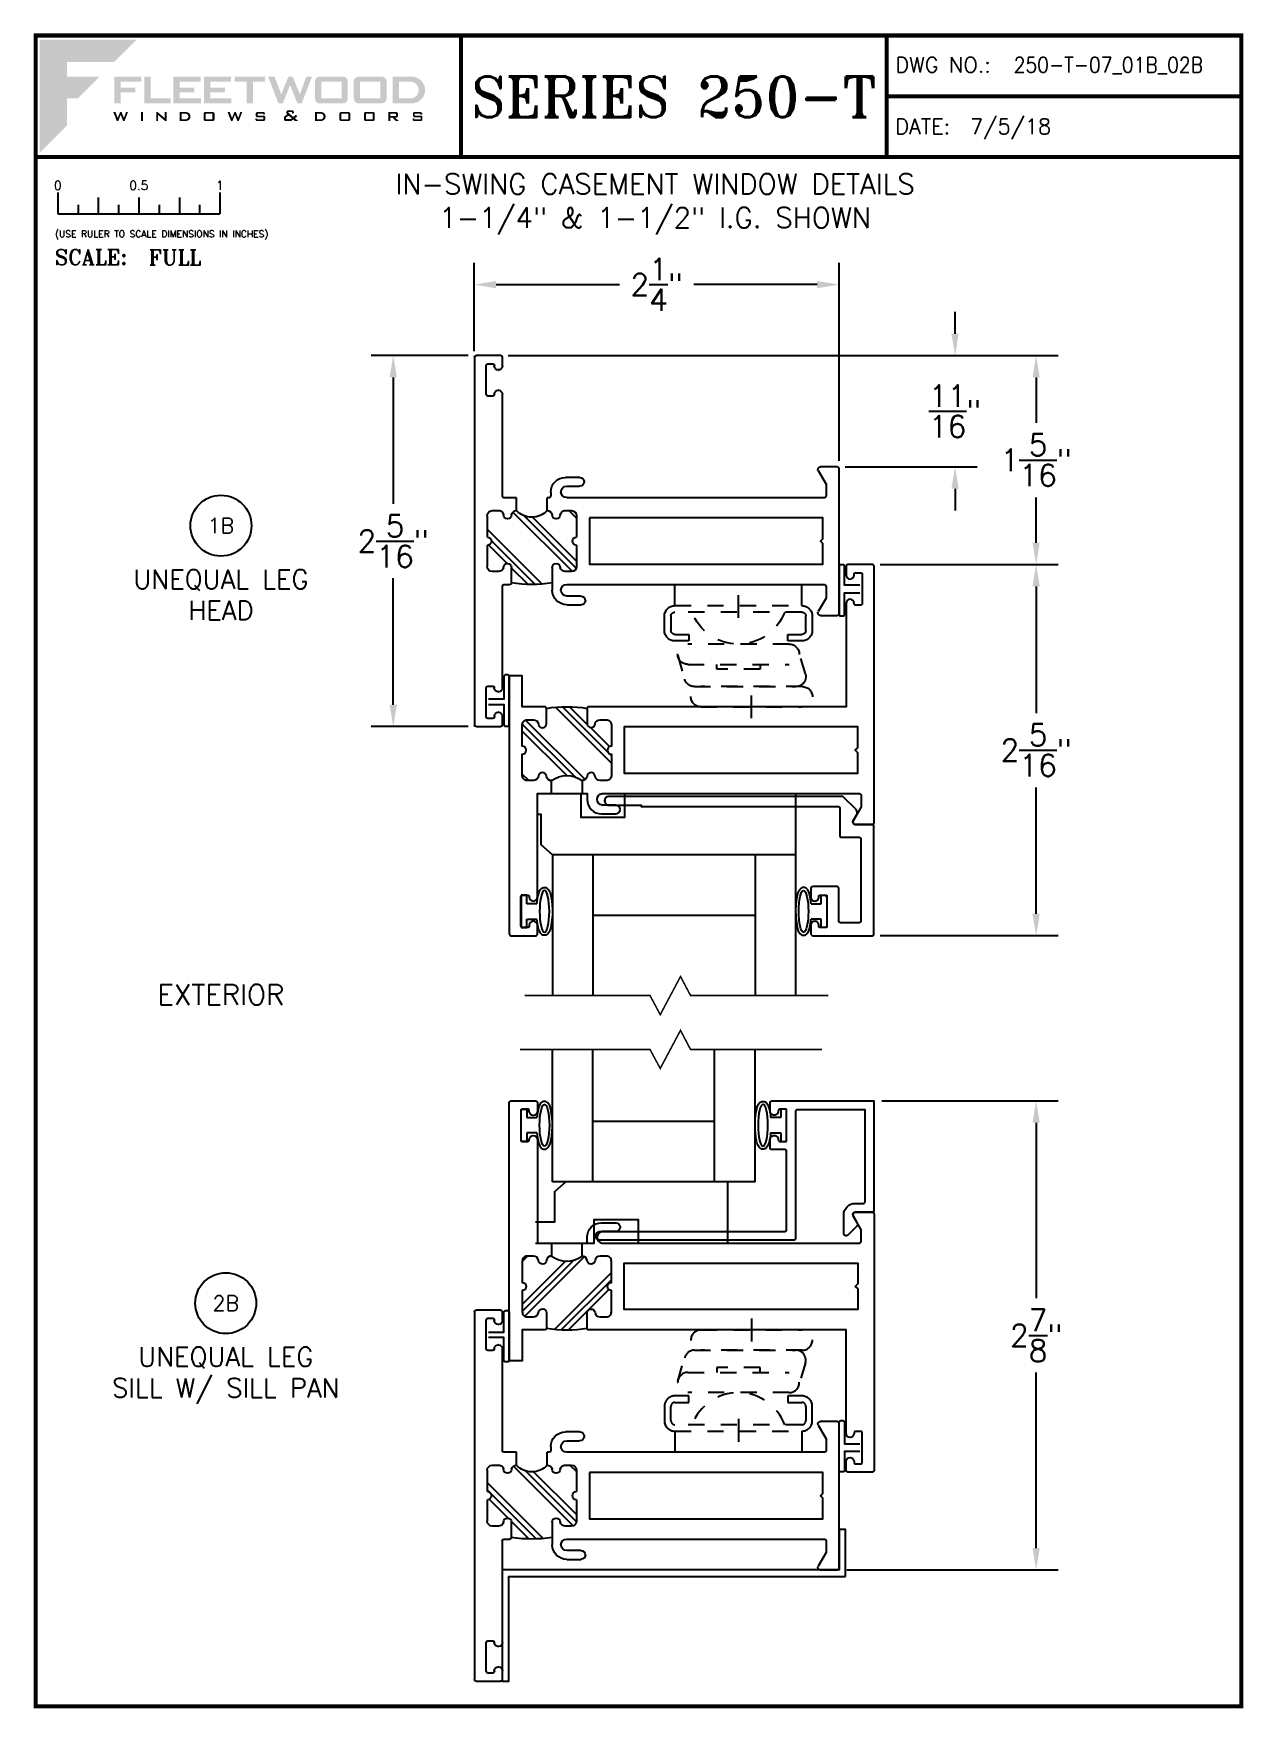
# Paper-space layout 'DETAIL 1B & 2B' of a CAD drawing. Extents: x 0.3 to 7.8, y 0.1 to 10.4.
# The model-space entities are those that its viewports show. They can reach past a viewport. Long polylines and large blocks are cut down to what shows.
import ezdxf
from ezdxf.enums import TextEntityAlignment as Align

# ---------------------------------------------------------------- set-up
doc = ezdxf.new("R2010")
doc.units = 0
doc.header["$LTSCALE"] = 0.25
doc.header["$MEASUREMENT"] = 0
doc.linetypes.add('HIDDEN', pattern=[0.375, 0.25, -0.125])
doc.layers.get('0').update_dxf_attribs({"linetype": 'CONTINUOUS'})
doc.layers.get('DEFPOINTS').update_dxf_attribs({"linetype": 'CONTINUOUS'})
for name, color, linetype in [('DIM', 7, 'CONTINUOUS'), ('FRAME', 1, 'CONTINUOUS'), ('GLASS', 7, 'CONTINUOUS'), ('MISC', 7, 'CONTINUOUS'), ('TEXT', 7, 'CONTINUOUS'), ('VENT', 5, 'CONTINUOUS')]:
    doc.layers.add(name, color=color, linetype=linetype)
doc.layers.add('VP', color=40, linetype='CONTINUOUS', plot=False)
doc.layers.get('VP').off()
doc.styles.add('ROMANS', font='romans')
doc.styles.add('ROMANT', font='romant')
doc.styles.add('SIMPLEX-094', font='simplex.shx', dxfattribs={"height": 0.094})
doc.styles.get("Standard").update_dxf_attribs({"font": 'simplex.shx'})
doc.dimstyles.new('FULL SCALE', dxfattribs={"dimscale": 0.75, "dimtxt": 0.18, "dimasz": 0.18, "dimexe": 0.18, "dimexo": 0.0625, "dimgap": 0.096, "dimtad": 0, "dimtih": 1, "dimtoh": 1, "dimdec": 4, "dimzin": 0, "dimdsep": 46, "dimlunit": 5, "dimtxsty": 'Standard', "dimcen": 0.09, "dimadec": 0, "dimazin": 0, "dimtfac": 1, "dimtdec": 4, "dimtofl": 0, "dimtmove": 0, "dimatfit": 3, "dimfxl": 0, "dimtolj": 1, "dimtzin": 0, "dimarcsym": 0})

# ---------------------------------------------------------------- blocks, each defined once
blk = doc.blocks.new('*D20')
at = {"layer": 'DEFPOINTS', "color": 0}
for p in [(5.269, 8.9), (3.019, 8.442), (5.269, 7.765)]:
    blk.add_point(p, dxfattribs=at)
at = {"layer": 'DIM', "color": 0, "lineweight": -2}
for p, q in [((3.019, 8.489), (3.019, 9.035)), ((5.269, 7.812), (5.269, 9.035)), ((3.154, 8.9), (3.915, 8.9)), ((5.134, 8.9), (4.374, 8.9))]:
    blk.add_line(p, q, dxfattribs=at)
at = {"layer": 'DIM', "color": 0}
for points in [[(3.154, 8.922), (3.154, 8.877), (3.019, 8.9)], [(5.134, 8.922), (5.134, 8.877), (5.269, 8.9)]]:
    blk.add_solid(points, dxfattribs=at)
at = {"layer": 'DIM', "color": 0, "insert": (4.144, 8.9), "char_height": 0.135, "attachment_point": 5}
blk.add_mtext('\\A1;2{\\H1.000000x;\\S1/4;}"', dxfattribs=at)
blk = doc.blocks.new('*D21')
at = {"layer": 'DEFPOINTS', "color": 0}
for p in [(5.475, 7.172), (5.475, 4.882), (6.485, 4.882)]:
    blk.add_point(p, dxfattribs=at)
at = {"layer": 'DIM', "color": 0, "lineweight": -2}
for p, q in [((5.522, 7.172), (6.62, 7.172)), ((6.485, 7.037), (6.485, 6.256)), ((6.485, 5.017), (6.485, 5.797)), ((5.522, 4.882), (6.62, 4.882))]:
    blk.add_line(p, q, dxfattribs=at)
at = {"layer": 'DIM', "color": 0}
for points in [[(6.462, 7.037), (6.507, 7.037), (6.485, 7.172)], [(6.462, 5.017), (6.507, 5.017), (6.485, 4.882)]]:
    blk.add_solid(points, dxfattribs=at)
at = {"layer": 'DIM', "color": 0, "insert": (6.485, 6.027), "char_height": 0.135, "attachment_point": 5}
blk.add_mtext('\\A1;2{\\H1.000000x;\\S5/16;}"', dxfattribs=at)
blk = doc.blocks.new('*D22')
at = {"layer": 'DEFPOINTS', "color": 0}
for p in [(5.485, 3.862), (5.269, 0.968), (6.485, 0.968)]:
    blk.add_point(p, dxfattribs=at)
at = {"layer": 'DIM', "color": 0, "lineweight": -2}
for p, q in [((5.532, 3.862), (6.62, 3.862)), ((6.485, 3.727), (6.485, 2.645)), ((6.485, 1.103), (6.485, 2.186)), ((5.316, 0.968), (6.62, 0.968))]:
    blk.add_line(p, q, dxfattribs=at)
at = {"layer": 'DIM', "color": 0}
for points in [[(6.462, 3.727), (6.507, 3.727), (6.485, 3.862)], [(6.462, 1.103), (6.507, 1.103), (6.485, 0.968)]]:
    blk.add_solid(points, dxfattribs=at)
at = {"layer": 'DIM', "color": 0, "insert": (6.485, 2.415), "char_height": 0.135, "attachment_point": 5}
blk.add_mtext('\\A1;2{\\H1.000000x;\\S7/8;}"', dxfattribs=at)
blk = doc.blocks.new('sectball')
blk.add_circle((0, 0), 0.125)
blk.add_attdef('NO', text='', height=0.062).set_placement((0, 0), align=Align.MIDDLE_CENTER)
for tag, p in [('LINE1', (0, -0.2588)), ('LINE2', (0, -0.3864)), ('LINE3', (0, -0.5214))]:
    blk.add_attdef(tag, text='', height=0.078).set_placement(p, align=Align.CENTER)
blk = doc.blocks.new('*D160')
at = {"layer": 'DEFPOINTS', "color": 0}
for p in [(3.182, 8.462), (5.259, 7.775), (5.985, 7.775)]:
    blk.add_point(p, dxfattribs=at)
at = {"layer": 'DIM', "color": 0, "lineweight": -2}
for p, q in [((5.985, 8.597), (5.985, 8.732)), ((3.229, 8.462), (6.12, 8.462)), ((5.306, 7.775), (6.12, 7.775)), ((5.985, 7.64), (5.985, 7.505))]:
    blk.add_line(p, q, dxfattribs=at)
at = {"layer": 'DIM', "color": 0}
for points in [[(5.962, 8.597), (6.007, 8.597), (5.985, 8.462)], [(5.962, 7.64), (6.007, 7.64), (5.985, 7.775)]]:
    blk.add_solid(points, dxfattribs=at)
at = {"layer": 'DIM', "color": 0, "insert": (5.985, 8.119), "char_height": 0.135, "attachment_point": 5}
blk.add_mtext('\\A1;{\\H1.000000x;\\S11/16;}"', dxfattribs=at)
blk = doc.blocks.new('*D161')
at = {"layer": 'DEFPOINTS', "color": 0}
for p in [(3.029, 8.462), (2.519, 6.172), (3.029, 6.172)]:
    blk.add_point(p, dxfattribs=at)
at = {"layer": 'DIM', "color": 0, "lineweight": -2}
for p, q in [((2.982, 8.462), (2.384, 8.462)), ((2.519, 8.327), (2.519, 7.547)), ((2.519, 6.307), (2.519, 7.088)), ((2.982, 6.172), (2.384, 6.172))]:
    blk.add_line(p, q, dxfattribs=at)
at = {"layer": 'DIM', "color": 0}
for points in [[(2.497, 8.327), (2.542, 8.327), (2.519, 8.462)], [(2.497, 6.307), (2.542, 6.307), (2.519, 6.172)]]:
    blk.add_solid(points, dxfattribs=at)
at = {"layer": 'DIM', "color": 0, "insert": (2.519, 7.317), "char_height": 0.135, "attachment_point": 5}
blk.add_mtext('\\A1;2{\\H1.000000x;\\S5/16;}"', dxfattribs=at)
blk = doc.blocks.new('*D162')
at = {"layer": 'DEFPOINTS', "color": 0}
for p in [(3.182, 8.462), (5.475, 7.172), (6.485, 7.172)]:
    blk.add_point(p, dxfattribs=at)
at = {"layer": 'DIM', "color": 0, "lineweight": -2}
for p, q in [((3.229, 8.462), (6.62, 8.462)), ((6.485, 8.327), (6.485, 8.046)), ((6.485, 7.307), (6.485, 7.587)), ((5.522, 7.172), (6.62, 7.172))]:
    blk.add_line(p, q, dxfattribs=at)
at = {"layer": 'DIM', "color": 0}
for points in [[(6.462, 8.327), (6.507, 8.327), (6.485, 8.462)], [(6.462, 7.307), (6.507, 7.307), (6.485, 7.172)]]:
    blk.add_solid(points, dxfattribs=at)
at = {"layer": 'DIM', "color": 0, "insert": (6.485, 7.817), "char_height": 0.135, "attachment_point": 5}
blk.add_mtext('\\A1;1{\\H1.000000x;\\S5/16;}"', dxfattribs=at)
blk = doc.blocks.new('Fleetwood_Logo_6-10-15')
h = blk.add_hatch(color=154)
h.dxf.hatch_style = 1
h.paths.add_polyline_path([(0.2526, -0.0017), (0.0019, -0.0017), (0.0019, -0.2942), (0.0725, -0.2236), (0.0725, -0.1535), (0.1007, -0.1535), (0.1567, -0.0976), (0.0725, -0.0976), (0.0725, -0.0596), (0.1946, -0.0596)])
h = blk.add_hatch(color=251)
h.dxf.hatch_style = 1
h.paths.add_polyline_path([(0.2487, -0.1256), (0.2112, -0.1256), (0.2112, -0.1102), (0.2647, -0.1102), (0.2647, -0.0976), (0.1946, -0.0976), (0.1946, -0.1667), (0.2112, -0.1667), (0.2112, -0.1377), (0.2487, -0.1377)])
h = blk.add_hatch(color=251)
h.dxf.hatch_style = 1
h.paths.add_polyline_path([(0.2886, -0.0976), (0.272, -0.0976), (0.272, -0.1667), (0.3401, -0.1667), (0.3401, -0.1535), (0.2886, -0.1535)])
h = blk.add_hatch(color=251)
h.dxf.hatch_style = 1
h.paths.add_polyline_path([(0.4175, -0.0976), (0.3474, -0.0976), (0.3474, -0.1667), (0.4185, -0.1667), (0.4185, -0.1534), (0.364, -0.1534), (0.364, -0.1377), (0.4015, -0.1377), (0.4015, -0.1256), (0.364, -0.1256), (0.364, -0.1102), (0.4175, -0.1102)])
h = blk.add_hatch(color=251)
h.dxf.hatch_style = 1
h.paths.add_polyline_path([(0.4965, -0.0976), (0.4264, -0.0976), (0.4264, -0.1667), (0.4975, -0.1667), (0.4975, -0.1534), (0.443, -0.1534), (0.443, -0.1377), (0.4804, -0.1377), (0.4804, -0.1256), (0.443, -0.1256), (0.443, -0.1102), (0.4965, -0.1102)])
h = blk.add_hatch(color=251)
h.dxf.hatch_style = 1
h.paths.add_polyline_path([(0.5842, -0.0976), (0.5054, -0.0976), (0.5054, -0.1102), (0.5365, -0.1102), (0.5365, -0.1667), (0.5531, -0.1667), (0.5531, -0.1102), (0.5842, -0.1102)])
h = blk.add_hatch(color=251)
h.dxf.hatch_style = 1
h.paths.add_polyline_path([(0.6089, -0.0976), (0.5921, -0.0976), (0.6188, -0.1667), (0.63, -0.1667), (0.6489, -0.1192), (0.6679, -0.1667), (0.6789, -0.1667), (0.7056, -0.0976), (0.6908, -0.0976), (0.6742, -0.1433), (0.6558, -0.0976), (0.6446, -0.0976), (0.6261, -0.1433)])
h = blk.add_hatch(color=251)
h.dxf.hatch_style = 1
h.paths.add_polyline_path([(0.7853, -0.0976), (0.726, -0.0976, 0.414214), (0.7133, -0.1102), (0.7133, -0.154, 0.414214), (0.726, -0.1667), (0.7853, -0.1667, 0.414214), (0.798, -0.154), (0.798, -0.1102, 0.414214)])
h.paths.add_polyline_path([(0.7819, -0.1102), (0.7819, -0.154), (0.7294, -0.154), (0.7294, -0.1102)], flags=16)
h = blk.add_hatch(color=251)
h.dxf.hatch_style = 1
h.paths.add_polyline_path([(0.8856, -0.0976), (0.8262, -0.0976, 0.414214), (0.8136, -0.1102), (0.8136, -0.154, 0.414214), (0.8262, -0.1667), (0.8856, -0.1667, 0.414214), (0.8982, -0.154), (0.8982, -0.1102, 0.414214)])
h.paths.add_polyline_path([(0.8822, -0.1102), (0.8822, -0.154), (0.8296, -0.154), (0.8296, -0.1102)], flags=16)
h = blk.add_hatch(color=251)
h.dxf.hatch_style = 1
h.paths.add_polyline_path([(0.9632, -0.0976), (0.914, -0.0976), (0.914, -0.1667), (0.9632, -0.1667, 1)])
h.paths.add_polyline_path([(0.9301, -0.1102), (0.9593, -0.1102, -1), (0.9593, -0.154), (0.9301, -0.154)], flags=16)
h = blk.add_hatch(color=7)
h.dxf.hatch_style = 1
h.paths.add_polyline_path([(0.2301, -0.1891), (0.2251, -0.1891), (0.2196, -0.2043), (0.2134, -0.1891), (0.2097, -0.1891), (0.2035, -0.2043), (0.1978, -0.1891), (0.1922, -0.1891), (0.2011, -0.2121), (0.2048, -0.2121), (0.2112, -0.1963), (0.2175, -0.2121), (0.2212, -0.2121)])
h = blk.add_hatch(color=7)
h.dxf.hatch_style = 1
h.paths.add_polyline_path([(0.2691, -0.1891), (0.2637, -0.1891), (0.2637, -0.2118), (0.2637, -0.2121), (0.2691, -0.2121)])
h = blk.add_hatch(color=7)
h.dxf.hatch_style = 1
h.paths.add_polyline_path([(0.3077, -0.1964), (0.3259, -0.2121), (0.3298, -0.2121), (0.3298, -0.1891), (0.325, -0.1891), (0.325, -0.2047), (0.3067, -0.1891), (0.3029, -0.1891), (0.3029, -0.2121), (0.3077, -0.2121)])
h = blk.add_hatch(color=7)
h.dxf.hatch_style = 1
h.paths.add_polyline_path([(0.3801, -0.1891), (0.3637, -0.1891), (0.3637, -0.2121), (0.3801, -0.2121, 1)])
h.paths.add_polyline_path([(0.3691, -0.2079), (0.3691, -0.1933), (0.3788, -0.1933, -1), (0.3788, -0.2079)], flags=16)
h = blk.add_hatch(color=7)
h.dxf.hatch_style = 1
h.paths.add_polyline_path([(0.4537, -0.2079), (0.4537, -0.1933, 0.414214), (0.4495, -0.1891), (0.4297, -0.1891, 0.414214), (0.4255, -0.1933), (0.4255, -0.2079, 0.414214), (0.4297, -0.2121), (0.4495, -0.2121, 0.414214)])
h.paths.add_polyline_path([(0.4308, -0.2079), (0.4308, -0.1933), (0.4484, -0.1933), (0.4484, -0.2079)], flags=16)
h = blk.add_hatch(color=7)
h.dxf.hatch_style = 1
h.paths.add_polyline_path([(0.5253, -0.1891), (0.5203, -0.1891), (0.5148, -0.2043), (0.5087, -0.1891), (0.5049, -0.1891), (0.4988, -0.2043), (0.493, -0.1891), (0.4874, -0.1891), (0.4963, -0.2121), (0.5001, -0.2121), (0.5064, -0.1963), (0.5127, -0.2121), (0.5164, -0.2121)])
h = blk.add_hatch(color=7)
h.dxf.hatch_style = 1
h.paths.add_polyline_path([(0.5801, -0.1891), (0.5643, -0.1891, 0.414214), (0.56, -0.1933), (0.56, -0.1981, 0.414214), (0.5643, -0.2024), (0.58, -0.2024), (0.58, -0.2078), (0.5637, -0.2078), (0.5637, -0.2052), (0.5591, -0.2062), (0.5591, -0.2078, 0.414214), (0.5634, -0.2121), (0.5805, -0.2121, 0.414214), (0.5848, -0.2078), (0.5848, -0.2024, 0.414214), (0.5805, -0.1982), (0.5648, -0.1982), (0.5648, -0.193), (0.5798, -0.193), (0.5798, -0.1958), (0.5843, -0.1948), (0.5843, -0.1933, 0.414214)])
h = blk.add_hatch(color=7)
h.dxf.hatch_style = 1
h.paths.add_polyline_path([(0.645, -0.1913, -0.222262), (0.6447, -0.1906), (0.6447, -0.1892), (0.6535, -0.1892), (0.6535, -0.193), (0.6587, -0.1918), (0.6587, -0.189, 0.414214), (0.6544, -0.1847), (0.6437, -0.1847, 0.414214), (0.6394, -0.189), (0.6394, -0.1922, 0.222262), (0.6407, -0.1948), (0.6415, -0.1955), (0.6345, -0.1998, 0.260684), (0.6329, -0.2027), (0.6329, -0.2078, 0.414214), (0.6372, -0.2121), (0.6514, -0.2121, 0.17577), (0.6536, -0.2113), (0.657, -0.2085), (0.6614, -0.2121), (0.6699, -0.2121), (0.6613, -0.2049), (0.6676, -0.1997), (0.6637, -0.1964), (0.6574, -0.2017)])
h.paths.add_polyline_path([(0.6532, -0.2052), (0.6509, -0.2072, -0.17577), (0.6502, -0.2074), (0.6382, -0.2074), (0.6382, -0.2033, -0.260684), (0.6387, -0.2025), (0.6451, -0.1985)], flags=16)
h = blk.add_hatch(color=7)
h.dxf.hatch_style = 1
h.paths.add_polyline_path([(0.7294, -0.1891), (0.713, -0.1891), (0.713, -0.2121), (0.7294, -0.2121, 1)])
h.paths.add_polyline_path([(0.7184, -0.2079), (0.7184, -0.1933), (0.7281, -0.1933, -1), (0.7281, -0.2079)], flags=16)
h = blk.add_hatch(color=7)
h.dxf.hatch_style = 1
h.paths.add_polyline_path([(0.8045, -0.2079), (0.8045, -0.1933, 0.414214), (0.8003, -0.1891), (0.7805, -0.1891, 0.414214), (0.7763, -0.1933), (0.7763, -0.2079, 0.414214), (0.7805, -0.2121), (0.8003, -0.2121, 0.414214)])
h.paths.add_polyline_path([(0.7816, -0.2079), (0.7816, -0.1933), (0.7992, -0.1933), (0.7992, -0.2079)], flags=16)
h = blk.add_hatch(color=7)
h.dxf.hatch_style = 1
h.paths.add_polyline_path([(0.8678, -0.2079), (0.8678, -0.1933, 0.414214), (0.8636, -0.1891), (0.8438, -0.1891, 0.414214), (0.8396, -0.1933), (0.8396, -0.2079, 0.414214), (0.8438, -0.2121), (0.8636, -0.2121, 0.414214)])
h.paths.add_polyline_path([(0.8449, -0.2079), (0.8449, -0.1933), (0.8624, -0.1933), (0.8624, -0.2079)], flags=16)
h = blk.add_hatch(color=7)
h.dxf.hatch_style = 1
h.paths.add_polyline_path([(0.9277, -0.1993), (0.9277, -0.1933, 0.414214), (0.9235, -0.1891), (0.9028, -0.1891), (0.9028, -0.2121), (0.9082, -0.2121), (0.9082, -0.2035), (0.9131, -0.2035), (0.9224, -0.2121), (0.9303, -0.2121), (0.9197, -0.2035), (0.9235, -0.2035, 0.414214)])
h.paths.add_polyline_path([(0.9082, -0.1993), (0.9082, -0.1933), (0.9214, -0.1933, -0.414214), (0.9224, -0.1943), (0.9224, -0.1983, -0.414214), (0.9214, -0.1993)], flags=16)
h = blk.add_hatch(color=7)
h.dxf.hatch_style = 1
h.paths.add_polyline_path([(0.9867, -0.1982), (0.971, -0.1982), (0.971, -0.193), (0.9859, -0.193), (0.9859, -0.1958), (0.9905, -0.1948), (0.9905, -0.1933, 0.414214), (0.9863, -0.1891), (0.9705, -0.1891, 0.414214), (0.9662, -0.1933), (0.9662, -0.1981, 0.414214), (0.9705, -0.2024), (0.9862, -0.2024), (0.9862, -0.2078), (0.9699, -0.2078), (0.9699, -0.2052), (0.9653, -0.2062), (0.9653, -0.2078, 0.414214), (0.9696, -0.2121), (0.9867, -0.2121, 0.414214), (0.991, -0.2078), (0.991, -0.2024, 0.414214)])
blk = doc.blocks.new('A-SIZE_P')
at = {"const_width": 0.025}
blk.add_lwpolyline([(0.313, 0.125), (7.751, 0.125), (7.751, 10.437), (0.313, 10.437)], close=True, dxfattribs=at)
for points in [[(2.938, 10.437), (2.938, 9.687)], [(5.563, 10.437), (5.563, 9.687)], [(5.563, 10.062), (7.751, 10.062)], [(0.313, 9.687), (7.751, 9.687)]]:
    blk.add_lwpolyline(points, dxfattribs=at)
at = {"xscale": 2.387023416083395, "yscale": 2.387023416083395, "zscale": 2.387023416083395}
blk.add_blockref('Fleetwood_Logo_6-10-15', (0.334, 10.416), dxfattribs=at)
for s, style, p in [('DWG NO.:', 'SIMPLEX-094', (5.617, 10.209)), ('DATE:', 'SIMPLEX-094', (5.616, 9.829)), ('SCALE:', 'ROMANT', (0.433, 9.022))]:
    blk.add_text(s, height=0.094, dxfattribs=dict(style=style)).set_placement(p)
for tag, p, style in [('DWG_NO', (6.346, 10.209), 'SIMPLEX-094'), ('DATE', (6.077, 9.829), 'SIMPLEX-094'), ('SCALE', (1.011, 9.02), 'ROMANT')]:
    blk.add_attdef(tag, p, '', height=0.094, dxfattribs=dict(style=style))
for tag, height, style, width, p, p2 in [('DWG_NO_F', 0.094, 'SIMPLEX-094', 1.745692, (6.347, 10.209), (7.683, 10.209)), ('PRODUCT', 0.25, 'ROMANT', 1.390728, (3.001, 9.934), (5.5, 9.934))]:
    blk.add_attdef(tag, text='', height=height, dxfattribs=dict(style=style, width=width)).set_placement(p, p2, align=Align.FIT)
blk = doc.blocks.new('Full')
for p, q in [((0.137, -0.219), (0.137, -0.35)), ((0.262, -0.294), (0.262, -0.35)), ((0.387, -0.249), (0.387, -0.35)), ((0.512, -0.294), (0.512, -0.35)), ((0.637, -0.249), (0.637, -0.35)), ((0.762, -0.294), (0.762, -0.35)), ((0.887, -0.249), (0.887, -0.35)), ((1.012, -0.294), (1.012, -0.35)), ((1.137, -0.219), (1.137, -0.35)), ((0.137, -0.35), (1.137, -0.35))]:
    blk.add_line(p, q)
for s, p in [('0', (0.137, -0.219)), ('0.5', (0.637, -0.219)), ('1', (1.137, -0.219))]:
    blk.add_text(s, height=0.055).set_placement(p, align=Align.BOTTOM_CENTER)
at = {"style": 'ROMANS'}
blk.add_text('(USE RULER TO SCALE DIMENSIONS IN INCHES)', height=0.04115, dxfattribs=at).set_placement((0.12, -0.495))
blk = doc.blocks.new('05P11-Z-BAR')
h = blk.add_hatch()
h.set_pattern_fill('PLAST', angle=45, style=0)
h.set_pattern_definition([(45, (-0.3846, -1e-07), (-0.176777, 0.176777), []), (45, (-0.4067, 0.0221), (-0.176777, 0.176777), []), (45, (-0.4288, 0.0442), (-0.176777, 0.176777), [])])
h.paths.add_polyline_path([(0.006, 1.12, -0.414214), (-0.018, 1.145, -0.414214), (0.006, 1.17), (0.006, 1.302, 0.414214), (-0.025, 1.333), (-0.063, 1.333, 0.38311), (-0.094, 1.305, -0.947716), (-0.143, 1.308), (-0.143, 1.403, 0.087329), (-0.394, 1.403), (-0.394, 1.308, -1), (-0.443, 1.308, 0.352985), (-0.473, 1.333), (-0.512, 1.333, 0.414214), (-0.544, 1.302), (-0.544, 1.17, -0.414214), (-0.518, 1.145, -0.414214), (-0.544, 1.12), (-0.544, 0.988, 0.414214), (-0.512, 0.957), (-0.474, 0.957, 0.38311), (-0.443, 0.985, -0.898027), (-0.394, 0.985, 0.38311), (-0.363, 0.957, -0.325577), (-0.174, 0.957, 0.363634), (-0.143, 0.982, -0.947716), (-0.094, 0.985, 0.38311), (-0.063, 0.957), (-0.025, 0.957, 0.414214), (0.006, 0.988)])
blk.add_line((-0.087, 0.877), (-0.087, 0.877))
for points in [[(-2.164, 2.28, -0.414214), (-2.154, 2.29), (-2.001, 2.29, -0.414214), (-1.991, 2.28), (-1.991, 2.226, -1), (-2.041, 2.226), (-2.041, 2.23, 0.414214), (-2.051, 2.24), (-2.081, 2.24, 0.414214), (-2.091, 2.23), (-2.091, 2.05, 0.414214), (-2.081, 2.04), (-2.051, 2.04, 0.414214), (-2.041, 2.05), (-2.041, 2.051, -1), (-1.991, 2.051), (-1.991, 1.413), (-0.403, 1.413, -0.414214), (-0.394, 1.403), (-0.394, 1.306, -0.888834), (-0.443, 1.306, 0.377258), (-0.474, 1.333), (-0.512, 1.333, 0.414214), (-0.544, 1.302), (-0.544, 1.17, -1), (-0.544, 1.12), (-0.544, 0.988, 0.414214), (-0.512, 0.957), (-0.474, 0.957, 0.383109), (-0.443, 0.985, -0.898027), (-0.394, 0.985, 0.38311), (-0.363, 0.957), (-0.363, 0.877), (-0.394, 0.877), (-0.394, 0.842, -0.414214), (-0.483, 0.752), (-0.571, 0.752, -1), (-0.571, 0.806), (-0.486, 0.806, 0.859155), (-0.486, 0.877), (-2.074, 0.877, 0.414214), (-2.084, 0.867), (-2.084, 0.797, 0.131652), (-2.082, 0.792), (-2.035, 0.709, -0.577353), (-2.048, 0.687), (-2.154, 0.687, -0.414214), (-2.164, 0.697), (-2.164, 2.28)], [(-0.025, 0.957, 0.414214), (0.006, 0.988), (0.006, 1.12, -1), (0.006, 1.17), (0.006, 1.302, 0.414214), (-0.025, 1.333), (-0.063, 1.333, 0.38311), (-0.094, 1.305, -0.947716), (-0.143, 1.308), (-0.143, 1.403, -0.414214), (-0.133, 1.413), (0.006, 1.413), (0.006, 1.603), (0.086, 1.603), (0.086, 0.01, -0.414214), (0.077, 0), (-0.077, 0, -0.414214), (-0.087, 0.01), (-0.087, 0.064, -1), (-0.037, 0.064), (-0.037, 0.06, 0.414214), (-0.027, 0.05), (0.003, 0.05, 0.414214), (0.014, 0.06), (0.014, 0.24, 0.414214), (0.003, 0.25), (-0.027, 0.25, 0.414214), (-0.037, 0.24), (-0.037, 0.239, -1), (-0.087, 0.239), (-0.087, 0.877), (-0.174, 0.877), (-0.174, 0.957, 0.363634), (-0.143, 0.982, -0.947716), (-0.094, 0.985, 0.38311), (-0.063, 0.957), (-0.025, 0.957)]]:
    blk.add_lwpolyline(points, format="xyb")
blk.add_lwpolyline([(-2.063, 1.16), (-2.063, 1.288), (-0.623, 1.288), (-0.623, 1.002), (-2.063, 1.002), (-2.063, 1.129), (-2.048, 1.145)], close=True)
at = {"color": 7}
for centre, radius, start, end in [((-0.269, 0.638), 0.775, 80.7195, 99.2805), ((-0.269, 0.828), 0.16, 53.9319, 126.0681)]:
    blk.add_arc(centre, radius, start, end, dxfattribs=at)
blk = doc.blocks.new('05P01-T-BAR')
h = blk.add_hatch()
h.set_pattern_fill('PLAST', angle=225, style=0)
h.paths.add_polyline_path([(0.006, 1.12, -0.414214), (-0.018, 1.145, -0.414214), (0.006, 1.17), (0.006, 1.302, 0.414214), (-0.024, 1.333), (-0.054, 1.333, 0.448856), (-0.093, 1.308, -1), (-0.143, 1.308, 0.363634), (-0.174, 1.333, -0.437775), (-0.362, 1.333, 0.363634), (-0.394, 1.308, -1), (-0.443, 1.308, 0.448856), (-0.483, 1.333), (-0.513, 1.333, 0.414214), (-0.543, 1.302), (-0.543, 1.17, -0.414214), (-0.518, 1.145, -0.414214), (-0.543, 1.12), (-0.543, 0.988, 0.414214), (-0.513, 0.957), (-0.483, 0.957), (-0.473, 0.957, 0.352985), (-0.443, 0.982, -1), (-0.394, 0.982), (-0.394, 0.887, 0.081165), (-0.143, 0.887), (-0.143, 0.982, -1), (-0.093, 0.982, 0.352985), (-0.064, 0.957), (-0.054, 0.957), (-0.024, 0.957, 0.414214), (0.006, 0.988)])
for p, q in [((-0.087, 2.226), (-0.087, 2.28)), ((-0.076, 2.29), (0.076, 2.29)), ((0.086, 2.28), (0.086, 0.01)), ((-0.061, 2.201), (-0.062, 2.201)), ((-0.037, 2.23), (-0.037, 2.226)), ((0.003, 2.24), (-0.027, 2.24)), ((0.013, 2.05), (0.013, 2.23)), ((-0.062, 2.076), (-0.061, 2.076)), ((-0.087, 1.423), (-0.087, 2.051)), ((-0.037, 2.051), (-0.037, 2.05)), ((-0.027, 2.04), (0.003, 2.04)), ((-2.163, 0.697), (-2.163, 1.593)), ((-2.153, 1.603), (-2.047, 1.603)), ((-2.035, 1.581), (-2.083, 1.496)), ((-2.083, 1.496), (-2.083, 1.423)), ((-0.59, 1.511), (-0.59, 1.512)), ((-0.564, 1.538), (-0.475, 1.538)), ((-0.483, 1.484), (-0.563, 1.484)), ((-0.447, 1.449), (-0.447, 1.449)), ((-0.385, 1.448), (-0.385, 1.423)), ((-2.073, 1.413), (-0.483, 1.413)), ((-0.375, 1.413), (-0.362, 1.413)), ((-0.362, 1.333), (-0.362, 1.413)), ((-0.174, 1.333), (-0.174, 1.413)), ((-0.174, 1.413), (-0.096, 1.413)), ((-0.543, 1.302), (-0.543, 1.17)), ((-0.483, 1.333), (-0.513, 1.333)), ((-0.024, 1.333), (-0.054, 1.333)), ((0.006, 1.17), (0.006, 1.302)), ((-0.543, 1.12), (-0.543, 0.988)), ((0.006, 0.988), (0.006, 1.12)), ((-0.513, 0.957), (-0.483, 0.957)), ((-0.483, 0.957), (-0.474, 0.957)), ((-0.394, 0.982), (-0.394, 0.842)), ((-0.143, 0.887), (-0.143, 0.982)), ((-0.062, 0.957), (-0.054, 0.957)), ((-0.054, 0.957), (-0.024, 0.957)), ((-2.083, 0.867), (-2.083, 0.794)), ((-0.483, 0.877), (-2.073, 0.877)), ((-0.447, 0.841), (-0.447, 0.842)), ((-0.096, 0.877), (-0.133, 0.877)), ((-0.087, 0.239), (-0.087, 0.867)), ((-2.083, 0.794), (-2.035, 0.71)), ((-0.598, 0.779), (-0.598, 0.779)), ((-0.484, 0.752), (-0.572, 0.752)), ((-0.571, 0.806), (-0.483, 0.806)), ((-2.047, 0.687), (-2.153, 0.687)), ((-0.061, 0.214), (-0.062, 0.214)), ((-0.037, 0.24), (-0.037, 0.239)), ((0.003, 0.25), (-0.027, 0.25)), ((0.013, 0.06), (0.013, 0.24)), ((-0.087, 0.01), (-0.087, 0.064)), ((0.076, 0), (-0.076, 0)), ((-0.062, 0.089), (-0.061, 0.089)), ((-0.037, 0.064), (-0.037, 0.06)), ((-0.027, 0.05), (0.003, 0.05))]:
    blk.add_line(p, q)
blk.add_lwpolyline([(-0.623, 1.288), (-0.623, 1.002), (-2.063, 1.002), (-2.063, 1.13), (-2.048, 1.145), (-2.063, 1.16), (-2.063, 1.288)], close=True)
for centre, radius, start, end in [((-0.076, 2.28), 0.01, 90, 180), ((0.076, 2.28), 0.01, 0, 90), ((-0.062, 2.226), 0.0249, 180, 270), ((-0.061, 2.226), 0.0249, 270, 360), ((-0.027, 2.23), 0.01, 90, 180), ((0.003, 2.23), 0.01, 0, 90), ((-0.062, 2.051), 0.0249, 90, 180), ((-0.061, 2.051), 0.0249, 360, 90), ((-0.027, 2.05), 0.01, 180, 270), ((0.003, 2.05), 0.01, 270, 0), ((-2.153, 1.593), 0.01, 90, 180), ((-2.047, 1.588), 0.015, 330, 90), ((-0.564, 1.512), 0.0265, 90, 180), ((-0.563, 1.511), 0.027, 180, 270), ((-0.483, 1.449), 0.0355, 270, 0), ((-0.483, 1.449), 0.035, 0, 90), ((-0.475, 1.448), 0.09, 0, 90), ((-2.073, 1.423), 0.01, 180, 270), ((-0.375, 1.423), 0.01, 180, 270), ((-0.096, 1.423), 0.01, 270, 0), ((-0.513, 1.302), 0.031, 90, 180), ((-0.474, 1.303), 0.031, 8.9927, 105.6855), ((-0.418, 1.308), 0.025, 180, 0), ((-0.363, 1.302), 0.031, 88.9185, 168.8505), ((-0.174, 1.302), 0.031, 11.1495, 91.0815), ((-0.118, 1.308), 0.025, 180, 0), ((-0.063, 1.303), 0.031, 74.3145, 171.0073), ((-0.024, 1.302), 0.031, 0, 90), ((-0.543, 1.145), 0.025, 0, 90), ((-0.543, 1.145), 0.025, 270, 360), ((0.006, 1.145), 0.025, 90, 180), ((0.006, 1.145), 0.025, 180, 270), ((-0.513, 0.988), 0.031, 180, 270), ((-0.474, 0.988), 0.031, 268.9185, 348.8505), ((-0.418, 0.982), 0.025, 0, 180), ((-0.118, 0.982), 0.025, 0, 180), ((-0.063, 0.988), 0.031, 191.1495, 271.0815), ((-0.024, 0.988), 0.031, 270, 0), ((-2.073, 0.867), 0.01, 90, 180), ((-0.483, 0.842), 0.0355, 0, 90), ((-0.484, 0.842), 0.09, 270, 360), ((-0.483, 0.841), 0.035, 270, 0), ((-0.133, 0.887), 0.01, 180, 270), ((-0.096, 0.867), 0.01, 0, 90), ((-0.571, 0.779), 0.027, 90, 180), ((-0.572, 0.779), 0.0265, 180, 270), ((-2.153, 0.697), 0.01, 180, 270), ((-2.047, 0.702), 0.015, 270, 30), ((-0.062, 0.239), 0.0249, 180, 270), ((-0.061, 0.239), 0.0249, 270, 0), ((-0.027, 0.24), 0.01, 90, 180), ((0.003, 0.24), 0.01, 0, 90), ((-0.062, 0.064), 0.0249, 90, 180), ((-0.076, 0.01), 0.01, 180, 270), ((-0.061, 0.064), 0.0249, 0, 90), ((-0.027, 0.06), 0.01, 180, 270), ((0.003, 0.06), 0.01, 270, 360), ((0.076, 0.01), 0.01, 270, 0)]:
    blk.add_arc(centre, radius, start, end)
at = {"color": 7}
for centre, radius, start, end in [((-0.268, 1.42), 0.128, 222.7148, 317.2852), ((-0.268, 1.652), 0.775, 260.7195, 279.2805)]:
    blk.add_arc(centre, radius, start, end, dxfattribs=at)
blk = doc.blocks.new('4-BAR_HINGE')
for p, q in [((0.248, -1.119), (0.123, -1.119)), ((0.248, -1.901), (0.123, -1.901))]:
    blk.add_line(p, q)
at = {"linetype": 'HIDDEN', "ltscale": 0.75}
for p, q in [((0.248, -1.119), (0.248, -1.901)), ((0.288, -1.901), (0.288, -1.119)), ((0.401, -1.054), (0.313, -1.054)), ((0.313, -1.094), (0.401, -1.094)), ((0.426, -1.119), (0.426, -1.204)), ((0.466, -1.204), (0.466, -1.119)), ((0.556, -1.136), (0.701, -1.178)), ((0.426, -1.204), (0.466, -1.204)), ((0.486, -1.823), (0.486, -1.198)), ((0.611, -1.198), (0.611, -1.823)), ((0.748, -1.239), (0.748, -1.864)), ((0.748, -1.904), (0.748, -1.279)), ((0.873, -1.279), (0.873, -1.904)), ((0.641, -1.377), (0.611, -1.377)), ((0.641, -1.644), (0.641, -1.377)), ((0.611, -1.644), (0.641, -1.644)), ((0.466, -1.816), (0.426, -1.816)), ((0.426, -1.816), (0.426, -1.901)), ((0.466, -1.901), (0.466, -1.816)), ((0.401, -1.926), (0.313, -1.926)), ((0.67, -1.924), (0.526, -1.881)), ((0.313, -1.966), (0.401, -1.966))]:
    blk.add_line(p, q, dxfattribs=at)
at = {"linetype": 'Continuous'}
for p, q in [((0.324, -1.51), (0.183, -1.51)), ((0.943, -1.591), (0.802, -1.591))]:
    blk.add_line(p, q, dxfattribs=at)
at = {"linetype": 'HIDDEN', "ltscale": 0.75}
for centre, radius, start, end in [((0.313, -1.119), 0.065, 90, 180), ((0.313, -1.119), 0.025, 90, 180), ((0.401, -1.119), 0.065, 360, 90), ((0.401, -1.119), 0.025, 0, 90), ((0.548, -1.198), 0.0625, 0, 180), ((0.181, -1.51), 0.305, 290.4553, 69.5447), ((0.686, -1.239), 0.062, 0, 75.7192), ((0.81, -1.279), 0.0625, 0, 180), ((0.548, -1.823), 0.0625, 180, 0), ((0.313, -1.901), 0.065, 180, 270), ((0.313, -1.901), 0.025, 180, 270), ((0.401, -1.901), 0.065, 270, 0), ((0.401, -1.901), 0.025, 270, 0), ((0.686, -1.864), 0.062, 255.5579, 0), ((0.81, -1.904), 0.0625, 180, 0)]:
    blk.add_arc(centre, radius, start, end, dxfattribs=at)
blk = doc.blocks.new('05P10-1.5in_GLASS_STOP')
for p, q in [((-1.838, 0.25), (-1.873, 0.25)), ((-1.873, 0.25), (-1.873, 0.05)), ((-1.838, 0.197), (-1.838, 0.25)), ((-0.022, 0.197), (-0.022, 0.25)), ((-0.022, 0.25), (0.013, 0.25)), ((0.013, 0.25), (0.013, 0.05)), ((-1.776, 0.197), (-1.838, 0.197)), ((-0.084, 0.197), (-0.022, 0.197)), ((-1.873, 0.05), (-1.838, 0.05)), ((-1.838, 0.05), (-1.838, 0.102)), ((-1.838, 0.102), (-1.776, 0.102)), ((-0.022, 0.102), (-0.084, 0.102)), ((-0.022, 0.05), (-0.022, 0.102)), ((0.013, 0.05), (-0.022, 0.05))]:
    blk.add_line(p, q)
blk.add_lwpolyline([(-1.823, 0.239), (-1.823, 0.24, 0.414214), (-1.833, 0.25), (-1.858, 0.25, 0.414214), (-1.873, 0.235), (-1.873, 0.065, 0.414214), (-1.858, 0.05), (-1.833, 0.05, 0.414214), (-1.823, 0.06), (-1.823, 0.064, -0.414214), (-1.799, 0.089), (-1.798, 0.089, -0.414214), (-1.773, 0.064), (-1.773, 0.015, -0.414214), (-1.788, 0), (-2.153, 0, -0.414214), (-2.163, 0.01), (-2.163, 0.677, -0.414214), (-2.153, 0.687), (-2.047, 0.687, 0.57735), (-2.035, 0.709), (-2.057, 0.748, -0.339454), (-2.053, 0.778), (-1.974, 0.857, -0.198912), (-1.967, 0.86), (-0.529, 0.86, -0.414214), (-0.502, 0.833), (-0.502, 0.832, -0.414214), (-0.529, 0.805), (-0.727, 0.805), (-0.727, 0.798), (-1.942, 0.798, 0.414214), (-1.952, 0.788), (-1.952, 0.617, -0.414214), (-1.962, 0.607), (-2.073, 0.607, 0.414214), (-2.083, 0.597), (-2.083, 0.09, 0.414214), (-2.073, 0.08), (-1.956, 0.08, 0.414214), (-1.946, 0.09), (-1.946, 0.293, -0.414214), (-1.936, 0.303), (-1.788, 0.303, -0.414214), (-1.773, 0.288), (-1.773, 0.239, -0.414214), (-1.798, 0.214), (-1.799, 0.214, -0.414214)], format="xyb", close=True)
at = {"extrusion": (0, 0, -1)}
blk.add_ellipse((-1.729, 0.15), major_axis=(0, 0.129), ratio=0.232303, dxfattribs=at)
blk.add_ellipse((-0.131, 0.15), major_axis=(0, 0.129), ratio=0.232303)
for points in [[(-1.776, 0.197), (-1.774, 0.219), (-1.771, 0.239), (-1.762, 0.269), (-1.758, 0.28), (-1.745, 0.294), (-1.737, 0.298), (-1.729, 0.298), (-1.718, 0.298), (-1.71, 0.292), (-1.701, 0.279), (-1.697, 0.272), (-1.687, 0.244), (-1.683, 0.215), (-1.678, 0.136), (-1.682, 0.085), (-1.694, 0.034), (-1.698, 0.022), (-1.714, 0.005), (-1.728, 0), (-1.749, 0.008), (-1.754, 0.016), (-1.762, 0.032), (-1.765, 0.041), (-1.772, 0.067), (-1.774, 0.084), (-1.776, 0.102)], [(-0.084, 0.197), (-0.086, 0.219), (-0.089, 0.239), (-0.098, 0.269), (-0.102, 0.28), (-0.115, 0.294), (-0.123, 0.298), (-0.131, 0.298), (-0.142, 0.298), (-0.15, 0.292), (-0.159, 0.279), (-0.163, 0.272), (-0.173, 0.244), (-0.177, 0.215), (-0.182, 0.136), (-0.178, 0.085), (-0.166, 0.034), (-0.162, 0.022), (-0.146, 0.005), (-0.132, 0), (-0.111, 0.008), (-0.106, 0.016), (-0.098, 0.032), (-0.095, 0.041), (-0.088, 0.067), (-0.086, 0.084), (-0.084, 0.102)]]:
    blk.add_open_spline(points, degree=3, knots=[5.075676, 5.075676, 5.075676, 5.075676, 5.596595, 5.596595, 6.055763, 6.055763, 6.283185, 6.283185, 6.283185, 6.572914, 6.572914, 6.862642, 6.862642, 7.608886, 7.608886, 8.676451, 8.676451, 9.18434, 9.18434, 9.518242, 9.518242, 9.852144, 9.852144, 10.186046, 10.186046, 10.631436, 10.631436, 10.631436, 10.631436])
blk = doc.blocks.new('05P12-1.25in_GLASS_STOP')
for p, q in [((-1.588, 0.25), (-1.624, 0.25)), ((-1.624, 0.25), (-1.624, 0.05)), ((-1.588, 0.197), (-1.588, 0.25)), ((-0.022, 0.197), (-0.022, 0.25)), ((-0.022, 0.25), (0.013, 0.25)), ((0.013, 0.25), (0.013, 0.05)), ((-1.526, 0.197), (-1.588, 0.197)), ((-0.084, 0.197), (-0.022, 0.197)), ((-1.624, 0.05), (-1.588, 0.05)), ((-1.588, 0.05), (-1.588, 0.102)), ((-1.588, 0.102), (-1.526, 0.102)), ((-0.022, 0.102), (-0.084, 0.102)), ((-0.022, 0.05), (-0.022, 0.102)), ((0.013, 0.05), (-0.022, 0.05))]:
    blk.add_line(p, q)
blk.add_lwpolyline([(-1.573, 0.24, 0.414214), (-1.583, 0.25), (-1.614, 0.25, 0.414214), (-1.624, 0.24), (-1.624, 0.06, 0.414214), (-1.614, 0.05), (-1.583, 0.05, 0.414214), (-1.573, 0.06), (-1.573, 0.063, -0.414214), (-1.548, 0.088), (-1.548, 0.088, -0.414214), (-1.523, 0.063), (-1.523, 0.01, -0.414214), (-1.533, 0), (-2.163, 0), (-2.163, 0.677, -0.414214), (-2.154, 0.687), (-2.047, 0.687, 0.57735), (-2.034, 0.709), (-2.059, 0.754, -0.339454), (-2.057, 0.773), (-2.002, 0.828, -0.668179), (-1.977, 0.817), (-1.977, 0.702, -0.414214), (-2.047, 0.632), (-2.098, 0.632, 0.414214), (-2.108, 0.622), (-2.108, 0.055), (-1.688, 0.055, 0.414214), (-1.679, 0.065), (-1.679, 0.85, -0.414214), (-1.669, 0.86), (-0.474, 0.86, -0.414214), (-0.447, 0.833), (-0.447, 0.832, -0.414214), (-0.474, 0.805), (-1.614, 0.805, 0.414214), (-1.624, 0.795), (-1.624, 0.31, 0.414214), (-1.614, 0.3), (-1.533, 0.3, -0.414214), (-1.523, 0.29), (-1.523, 0.238, -0.414214), (-1.548, 0.213), (-1.548, 0.213, -0.414214), (-1.573, 0.238)], format="xyb", close=True)
at = {"extrusion": (0, 0, -1)}
blk.add_ellipse((-1.479, 0.15), major_axis=(0, 0.129), ratio=0.232303, dxfattribs=at)
blk.add_ellipse((-0.131, 0.15), major_axis=(0, 0.129), ratio=0.232303)
for points in [[(-1.526, 0.197), (-1.524, 0.219), (-1.521, 0.239), (-1.512, 0.269), (-1.508, 0.28), (-1.495, 0.294), (-1.487, 0.298), (-1.479, 0.298), (-1.468, 0.298), (-1.46, 0.292), (-1.451, 0.279), (-1.447, 0.272), (-1.437, 0.244), (-1.433, 0.215), (-1.428, 0.136), (-1.432, 0.085), (-1.444, 0.034), (-1.448, 0.022), (-1.464, 0.005), (-1.478, 0), (-1.499, 0.008), (-1.504, 0.016), (-1.512, 0.032), (-1.515, 0.041), (-1.522, 0.067), (-1.524, 0.084), (-1.526, 0.102)], [(-0.084, 0.197), (-0.086, 0.219), (-0.089, 0.239), (-0.098, 0.269), (-0.102, 0.28), (-0.115, 0.294), (-0.123, 0.298), (-0.131, 0.298), (-0.142, 0.298), (-0.15, 0.292), (-0.159, 0.279), (-0.163, 0.272), (-0.173, 0.244), (-0.177, 0.215), (-0.182, 0.136), (-0.178, 0.085), (-0.166, 0.034), (-0.162, 0.022), (-0.146, 0.005), (-0.132, 0), (-0.111, 0.008), (-0.106, 0.016), (-0.098, 0.032), (-0.095, 0.041), (-0.088, 0.067), (-0.086, 0.084), (-0.084, 0.102)]]:
    blk.add_open_spline(points, degree=3, knots=[5.075676, 5.075676, 5.075676, 5.075676, 5.596595, 5.596595, 6.055763, 6.055763, 6.283185, 6.283185, 6.283185, 6.572914, 6.572914, 6.862642, 6.862642, 7.608886, 7.608886, 8.676451, 8.676451, 9.18434, 9.18434, 9.518242, 9.518242, 9.852144, 9.852144, 10.186046, 10.186046, 10.631436, 10.631436, 10.631436, 10.631436])

msp = doc.modelspace()

# ---------------------------------------------------------------- linework, layer by layer
at = {"layer": 'DIM'}
for p, q in [((22.159, 17.687), (20.659, 17.687)), ((21.909, 17.312), (20.909, 17.312))]:
    msp.add_line(p, q, dxfattribs=at)
at = {"layer": 'GLASS', "linetype": 'Continuous'}
for p, q in [((20.659, 17.687), (20.659, 16.593)), ((20.909, 17.687), (20.909, 16.593)), ((21.909, 17.687), (21.909, 16.593)), ((22.159, 17.687), (22.159, 16.593)), ((20.659, 15.187), (20.659, 16.26)), ((20.909, 15.187), (20.909, 16.26)), ((21.659, 15.187), (21.659, 16.26)), ((21.909, 15.187), (21.909, 16.26))]:
    msp.add_line(p, q, dxfattribs=at)
at = {"layer": 'GLASS', "const_width": 0.0094}
for points in [[(22.36, 16.593), (21.511, 16.593), (21.449, 16.71), (21.324, 16.475), (21.261, 16.593), (20.487, 16.593)], [(22.321, 16.26), (21.511, 16.26), (21.449, 16.378), (21.324, 16.143), (21.261, 16.26), (20.46, 16.26)]]:
    msp.add_lwpolyline(points, dxfattribs=at)
at = {"layer": 'MISC', "linetype": 'Continuous'}
for points in [[(22.556, 19.35), (22.461, 19.35), (22.461, 19.466, 0.414214), (22.451, 19.476), (22.437, 19.476, 0.414214), (22.427, 19.466), (22.427, 19.17, 0.414214), (22.437, 19.16)], [(22.437, 19.16), (22.451, 19.16, 0.414214), (22.461, 19.17), (22.461, 19.303), (22.556, 19.303)], [(20.264, 18.613), (20.36, 18.613), (20.36, 18.49, 0.414214), (20.37, 18.48), (20.383, 18.48, 0.414214), (20.393, 18.49), (20.393, 18.786, 0.414214), (20.383, 18.796)], [(20.383, 18.796), (20.37, 18.796, 0.414214), (20.36, 18.786), (20.36, 18.646), (20.264, 18.646)], [(20.264, 14.261), (20.36, 14.261), (20.36, 14.383, -0.414214), (20.37, 14.393), (20.383, 14.393, -0.414214), (20.393, 14.383), (20.393, 14.087, -0.414214), (20.383, 14.077)], [(20.383, 14.077), (20.37, 14.077, -0.414214), (20.36, 14.087), (20.36, 14.227), (20.264, 14.227)], [(22.556, 13.524), (22.461, 13.524), (22.461, 13.408, -0.414214), (22.451, 13.398), (22.437, 13.398, -0.414214), (22.427, 13.408), (22.427, 13.704, -0.414214), (22.437, 13.714)], [(22.437, 13.714), (22.451, 13.714, -0.414214), (22.461, 13.704), (22.461, 13.57), (22.556, 13.57)]]:
    msp.add_lwpolyline(points, format="xyb", dxfattribs=at)
at = {"layer": 'MISC'}
for points in [[(20.623, 18.064), (20.834, 18.064), (20.834, 17.918), (21.106, 17.918), (21.106, 18.064), (22.159, 18.064), (22.159, 17.687), (20.659, 17.687), (20.59, 17.747), (20.59, 17.935), (20.566, 17.935)], [(20.554, 14.81), (20.916, 14.81), (20.916, 14.955), (21.188, 14.955), (21.188, 14.81), (21.741, 14.81), (21.741, 15.187), (20.741, 15.187), (20.671, 15.127), (20.671, 14.939), (20.554, 14.939)]]:
    msp.add_lwpolyline(points, dxfattribs=at)
msp.add_lwpolyline([(22.467, 12.753), (22.467, 13.043), (22.427, 13.043), (22.427, 12.793), (20.35, 12.793), (20.35, 12.106), (20.39, 12.106), (20.39, 12.753)], close=True, dxfattribs=at)
at = {"layer": 'TEXT'}
for p, q in [((20.909, 15.562), (21.659, 15.562)), ((21.909, 15.187), (20.659, 15.187))]:
    msp.add_line(p, q, dxfattribs=at)

# ---------------------------------------------------------------- block references
at = {"layer": 'FRAME', "xscale": -1}
for p in [(20.264, 18.477), (20.264, 12.106)]:
    msp.add_blockref('05P01-T-BAR', p, dxfattribs=at)
at = {"layer": 'GLASS', "xscale": -1, "rotation": 90}
msp.add_blockref('4-BAR_HINGE', (20.296, 19.472), dxfattribs=at)
at = {"layer": 'GLASS', "rotation": 90}
msp.add_blockref('4-BAR_HINGE', (20.296, 13.401), dxfattribs=at)
at = {"layer": 'VENT', "xscale": -1}
for name in ['05P11-Z-BAR', '05P10-1.5in_GLASS_STOP']:
    msp.add_blockref(name, (20.479, 17.187), dxfattribs=at)
at = {"layer": 'VENT', "rotation": 180}
for name in ['05P11-Z-BAR', '05P12-1.25in_GLASS_STOP']:
    msp.add_blockref(name, (20.479, 15.687), dxfattribs=at)

psp = doc.layouts.new('DETAIL 1B & 2B')

# ---------------------------------------------------------------- block references
at = {"layer": 'DIM', "xscale": 1.504, "yscale": 1.504, "zscale": 1.504}
for p, values in [((1.45661, 7.41203), {'NO': '1B', 'LINE1': 'UNEQUAL LEG', 'LINE2': 'HEAD'}), ((1.48641, 2.61386), {'NO': '2B', 'LINE1': 'UNEQUAL LEG', 'LINE2': 'SILL W/ SILL PAN'})]:
    psp.add_blockref('sectball', p, dxfattribs=at).add_auto_attribs(values)
at = {"layer": 'GLASS'}
ref = psp.add_blockref('A-SIZE_P', (0, 0), dxfattribs=at)
ref.add_attrib('DATE', '7/5/18', (6.07741, 9.82884), dxfattribs={"layer": '0', "height": 0.094, "style": 'SIMPLEX-094'})
ref.add_attrib('SCALE', 'FULL', (1.01101, 9.02035), dxfattribs={"layer": '0', "height": 0.094, "style": 'ROMANT'})
ref.add_attrib('PRODUCT', 'SERIES 250-T', dxfattribs={"layer": '0', "height": 0.25, "style": 'ROMANT', "width": 0.875}).set_placement((3.0005, 9.93352), (5.5005, 9.93352), align=Align.FIT)
ref.add_attrib('DWG_NO', '250-T-07_01B_02B', (6.34634, 10.20879), dxfattribs={"layer": '0', "height": 0.094, "style": 'SIMPLEX-094', "width": 0.9})
psp.add_blockref('Full', (0.313, 9.687), dxfattribs=at)

# ---------------------------------------------------------------- texts
at = {"layer": 'DIM', "char_height": 0.125, "attachment_point": 5}
for s, insert, width in [('IN-SWING CASEMENT WINDOW DETAILS\\P1-1/4" & 1-1/2" I.G. SHOWN', (4.13395, 9.39578), 6.2853263), ('EXTERIOR', (1.45642, 4.51783), 1.5015827)]:
    psp.add_mtext(s, dxfattribs=dict(at, insert=insert, width=width))

# ---------------------------------------------------------------- dimensions: what is measured, and where the dimension line sits
at = {"layer": 'DIM'}
dim = psp.add_linear_dim(base=(5.26915, 8.89951), p1=(3.01915, 8.44201), p2=(5.26915, 7.76501), dimstyle='FULL SCALE', override={"dimpost": '"'}, dxfattribs=at)
dim.commit()
dim.dimension.update_dxf_attribs({"geometry": '*D20', "text_midpoint": (4.14415, 8.89951)})
for base, p1, p2, picture, middle in [((5.98465, 7.77501), (3.18215, 8.46201), (5.25915, 7.77501), '*D160', (5.98465, 8.11851)), ((2.51915, 6.17201), (3.02915, 8.46201), (3.02915, 6.17201), '*D161', (2.51915, 7.31701))]:
    dim = psp.add_linear_dim(base=base, p1=p1, p2=p2, angle=90, dimstyle='FULL SCALE', override={"dimpost": '"'}, dxfattribs=at)
    dim.commit()
    dim.dimension.update_dxf_attribs({"geometry": picture, "text_midpoint": middle, "dimtype": 160})
for base, p1, p2, picture, middle in [((6.48465, 7.17151), (3.18215, 8.46201), (5.47465, 7.17151), '*D162', (6.48465, 7.81676)), ((6.48465, 4.88151), (5.47465, 7.17151), (5.47465, 4.88151), '*D21', (6.48465, 6.02651)), ((6.48465, 0.96832), (5.48465, 3.86182), (5.26915, 0.96832), '*D22', (6.48465, 2.41507))]:
    dim = psp.add_linear_dim(base=base, p1=p1, p2=p2, angle=90, dimstyle='FULL SCALE', override={"dimpost": '"'}, dxfattribs=at)
    dim.commit()
    dim.dimension.update_dxf_attribs({"geometry": picture, "text_midpoint": middle})

# ---------------------------------------------------------------- viewports
at = {"layer": 'VP'}
psp.add_viewport(center=(4.19007, 6.66431), size=(3.59082, 3.917944), view_center_point=(21.34801, 18.96954), view_height=3.917944, dxfattribs=at)
for center, size, view_center_point, view_height, status in [((4.19007, 4.34413), (3.59082, 0.7224124), (21.34801, 16.42459), 0.7224124, 3), ((4.19007, 2.10028), (3.59082, 3.76529), (21.34801, 13.92536), 3.76529, 4)]:
    psp.add_viewport(center=center, size=size, view_center_point=view_center_point, view_height=view_height, status=status, dxfattribs=at)

doc.saveas('drawing.dxf')
